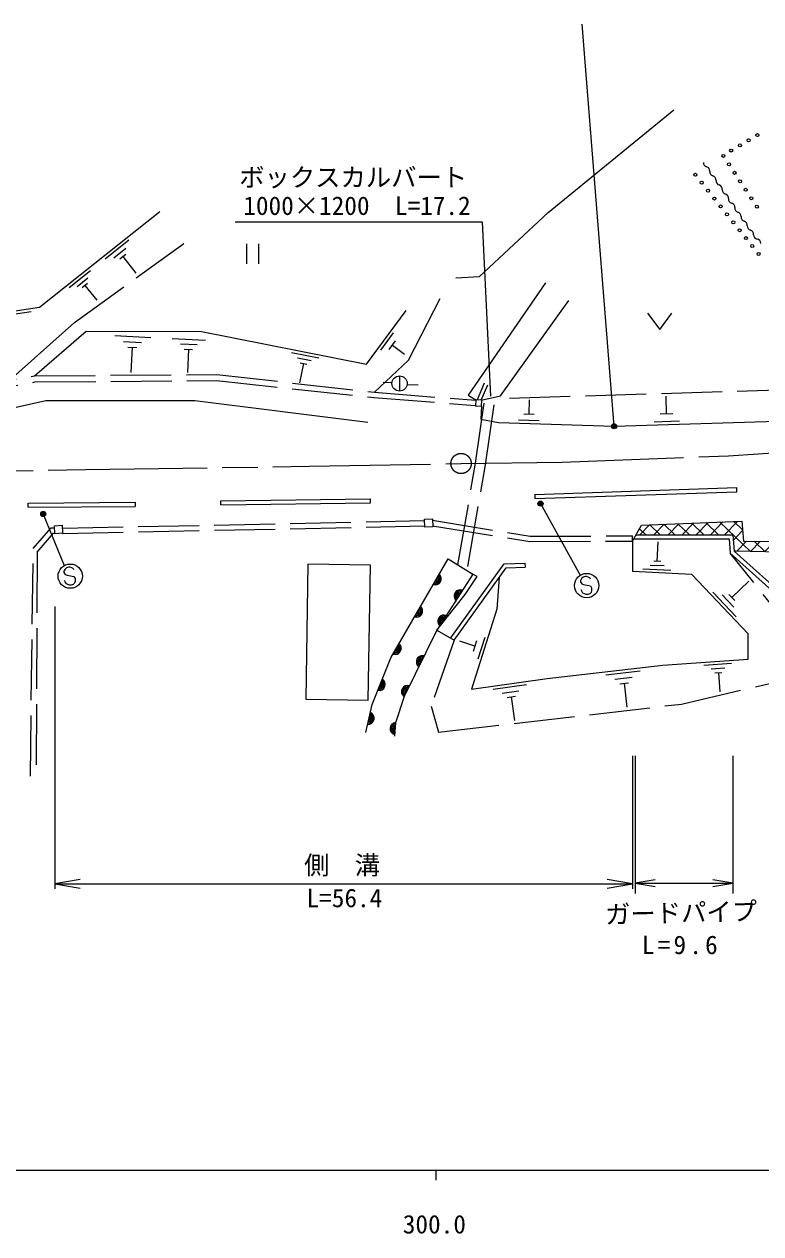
# Model space of a CAD drawing. Units: millimetres, scale not verified. Extents: x 40000 to 680000, y 20000 to 380000.
# Drawn here: x 327343 to 400076, y 198715 to 318099 of the extents above; entities that cross this region are included whole.
import ezdxf
from ezdxf.enums import TextEntityAlignment as Align

# ---------------------------------------------------------------- set-up
doc = ezdxf.new("R2010")
doc.units = ezdxf.units.MM
doc.header["$LTSCALE"] = 1000
doc.header["$PDMODE"] = 32
doc.header["$PDSIZE"] = 500
doc.linetypes.add('CHAIN', pattern=[18.5, 12, -1.5, 3.5, -1.5])
doc.linetypes.add('DASHED', pattern=[7.5, 6, -1.5])
for name, color, linetype, lineweight in [('M-BGD', 7, 'Continuous', 13), ('M-BMK', 2, 'CHAIN', 13), ('M-STR-HTXT', 7, 'Continuous', 13), ('M-TTL-BAND', 7, 'Continuous', 25)]:
    doc.layers.add(name, color=color, linetype=linetype, lineweight=lineweight)
doc.styles.add('ＭＳ ゴシック', font='')
doc.styles.get('ＭＳ ゴシック').set_extended_font_data('MS Gothic')

# ---------------------------------------------------------------- blocks, each defined once
blk = doc.blocks.new('open_arrow')
at = {"color": 0, "linetype": 'Continuous', "lineweight": -2}
blk.add_lwpolyline([(7.5, 1.25), (0, 0), (7.5, -1.25)], dxfattribs=at)

msp = doc.modelspace()

# ---------------------------------------------------------------- hatches: boundary and pattern name
at = {"layer": 'M-BGD'}
h = msp.add_hatch(dxfattribs=at)
h.set_pattern_fill('USER', color=256, style=0, pattern_type=2)
h.set_pattern_definition([(45.95, (394069, 268084), (-718.73, 695.29), []), (135.95, (394069, 268084), (-695.29, -718.73), [])])
h.paths.add_polyline_path([(388294, 268657), (398213, 269042), (398352, 267090), (401490, 267055), (405290, 265940), (397449, 266086), (397325, 267713), (387757, 267701)])

# ---------------------------------------------------------------- linework, layer by layer
at = {"layer": 'M-BGD', "linetype": 'DASHED'}
for p, q in [((332317, 288661), (343111, 296460)), ((313261, 280702), (328356, 283386)), ((328356, 283386), (346379, 283526)), ((346379, 283526), (361918, 281771)), ((313420, 280121), (328411, 282787)), ((328411, 282787), (346341, 282926)), ((346341, 282926), (361913, 281250)), ((361918, 281771), (371928, 280979)), ((372747, 282667), (372058, 281014)), ((372479, 280985), (373116, 282513)), ((375267, 281187), (409867, 282277)), ((361877, 281253), (371887, 280461)), ((371915, 274760), (372855, 281455)), ((372903, 274605), (373845, 281316)), ((370164, 264746), (371915, 274760)), ((371149, 264573), (372903, 274605)), ((331113, 268358), (366872, 269101)), ((367657, 269134), (377296, 267577)), ((328233, 266344), (329998, 268376)), ((328626, 266003), (330243, 267866)), ((329998, 268376), (330329, 268389)), ((330243, 267866), (330350, 267870)), ((331123, 267838), (366888, 268581)), ((367673, 268604), (377255, 267057)), ((377296, 267577), (387403, 267591)), ((327951, 243879), (328233, 266344)), ((377255, 267057), (387403, 267071)), ((328626, 266003), (328527, 243879))]:
    msp.add_line(p, q, dxfattribs=at)
at = {"layer": 'M-BGD'}
for p, q in [((335331, 294937), (337686, 296809)), ((349298, 296433), (349298, 294433)), ((350498, 294433), (350498, 296433)), ((336201, 295052), (337378, 295988)), ((336776, 294933), (337365, 295401)), ((337070, 295167), (338381, 293518)), ((331782, 292116), (333889, 293791)), ((332560, 292219), (333614, 293056)), ((333074, 292112), (333601, 292531)), ((378829, 292568), (371194, 281482)), ((333338, 292321), (334511, 290846)), ((374384, 281430), (381130, 290842)), ((322008, 288836), (328022, 289739)), ((388891, 289567), (390091, 287967)), ((390091, 287967), (391291, 289567)), ((325936, 282956), (332317, 288661)), ((336280, 287363), (339837, 287189)), ((337143, 286785), (338922, 286699)), ((341971, 287085), (345257, 286924)), ((342768, 286552), (344411, 286471)), ((362559, 285939), (363822, 287652)), ((363389, 285988), (364021, 286845)), ((337562, 286230), (338451, 286187)), ((338006, 286208), (337885, 283718)), ((343155, 286039), (343976, 285999)), ((343566, 286019), (343453, 283718)), ((353721, 285707), (356448, 285165)), ((363705, 286417), (364904, 285533)), ((354322, 285163), (355685, 284892)), ((354922, 284618), (354542, 282709)), ((354581, 284686), (355263, 284550)), ((364409, 283388), (364409, 281888)), ((363655, 282718), (362788, 282749)), ((365153, 282553), (366248, 282512)), ((371194, 281482), (371938, 281023)), ((371938, 281023), (371897, 280438)), ((372527, 280982), (371938, 281023)), ((372479, 280985), (374384, 281430)), ((372487, 280397), (372527, 280982)), ((377199, 279590), (377244, 281013)), ((390776, 279624), (390722, 281373)), ((371897, 280438), (372487, 280397)), ((372487, 280397), (372415, 279123)), ((377707, 279574), (376691, 279606)), ((391400, 279643), (390151, 279605)), ((372415, 279123), (374181, 278774)), ((374181, 278774), (385581, 278414)), ((378196, 278948), (376163, 279012)), ((385581, 278414), (412276, 279234)), ((392048, 278913), (389549, 278836)), ((377757, 271694), (397698, 272357)), ((397711, 271957), (397698, 272357)), ((346759, 271051), (361541, 271260)), ((346765, 270651), (346759, 271051)), ((361546, 270860), (361541, 271260)), ((377757, 271694), (377771, 271294)), ((377771, 271294), (397711, 271957)), ((327748, 270841), (338300, 270911)), ((327751, 270441), (327748, 270841)), ((327751, 270441), (338302, 270511)), ((338300, 270911), (338302, 270511)), ((346765, 270651), (361546, 270860)), ((330339, 268603), (331095, 268639)), ((331095, 268639), (331132, 267849)), ((366868, 269245), (367653, 269269)), ((366891, 268452), (366868, 269245)), ((367653, 269269), (367677, 268475)), ((387403, 267071), (388294, 268657)), ((330376, 267814), (330339, 268603)), ((331132, 267849), (330376, 267814)), ((367677, 268475), (366891, 268452)), ((387403, 267071), (387403, 267591)), ((387757, 267701), (397325, 267713)), ((397325, 267713), (397449, 266086)), ((387403, 267071), (387406, 264068)), ((387532, 267301), (396954, 267313)), ((389855, 265072), (389942, 267005)), ((396954, 267313), (397062, 265896)), ((390200, 265056), (389510, 265087)), ((397062, 265896), (409944, 254314)), ((397449, 266086), (410388, 254453)), ((331396, 264310), (331266, 264124)), ((331266, 264124), (331266, 263986)), ((331266, 263986), (331398, 263784)), ((331536, 264442), (331396, 264310)), ((331728, 264510), (331536, 264442)), ((331868, 264510), (331728, 264510)), ((332052, 264448), (331868, 264510)), ((332195, 264378), (332052, 264448)), ((332254, 264251), (332195, 264378)), ((369482, 257541), (374719, 264831)), ((369807, 257308), (374929, 264438)), ((374719, 264831), (376787, 264901)), ((374929, 264438), (376801, 264501)), ((376787, 264901), (376801, 264501)), ((391198, 264181), (388437, 264306)), ((390526, 264626), (389146, 264689)), ((331398, 263066), (331334, 263190)), ((331398, 263784), (331590, 263722)), ((331528, 262869), (331398, 263066)), ((331663, 262799), (331528, 262869)), ((331590, 263722), (332254, 263587)), ((331849, 262734), (331663, 262799)), ((331995, 262734), (331849, 262734)), ((332189, 262796), (331995, 262734)), ((332322, 262931), (332189, 262796)), ((332254, 263587), (332378, 263395)), ((332381, 263120), (332322, 262931)), ((332378, 263395), (332381, 263120)), ((382385, 263383), (382256, 263196)), ((382256, 263196), (382256, 263059)), ((382256, 263059), (382388, 262856)), ((382526, 263515), (382385, 263383)), ((382388, 262856), (382580, 262794)), ((382717, 263582), (382526, 263515)), ((382580, 262794), (383244, 262659)), ((382858, 263582), (382717, 263582)), ((383041, 263520), (382858, 263582)), ((383184, 263450), (383041, 263520)), ((383244, 263323), (383184, 263450)), ((383244, 262659), (383368, 262468)), ((397210, 261515), (398902, 263114)), ((382388, 262138), (382323, 262263)), ((382518, 261941), (382388, 262138)), ((382652, 261871), (382518, 261941)), ((382839, 261807), (382652, 261871)), ((382984, 261807), (382839, 261807)), ((383179, 261869), (382984, 261807)), ((383311, 262004), (383179, 261869)), ((383370, 262192), (383311, 262004)), ((383368, 262468), (383370, 262192)), ((397626, 259622), (395343, 262039)), ((397418, 260568), (396276, 261777)), ((397495, 261213), (396924, 261818)), ((368092, 258287), (369807, 257308)), ((371843, 256716), (370349, 257191)), ((372013, 257250), (371674, 256183)), ((372823, 257580), (372145, 255445)), ((394460, 254823), (397193, 255023)), ((395173, 254463), (396539, 254563)), ((384762, 253879), (388160, 254269)), ((385670, 253467), (387369, 253662)), ((386153, 253006), (387003, 253104)), ((395545, 254078), (396228, 254128)), ((395886, 254103), (396026, 252191)), ((373638, 252468), (376952, 252931)), ((374536, 252087), (376193, 252318)), ((386578, 253055), (386851, 250676)), ((375020, 251648), (375848, 251763)), ((375434, 251706), (375759, 249386))]:
    msp.add_line(p, q, dxfattribs=at)
for points in [[(369956, 293073), (372292, 293212), (379090, 299505), (391483, 309650)], [(306091, 280184), (308277, 284378), (311414, 287551), (328845, 290166), (340733, 299613)], [(361918, 281771), (365276, 284954), (368413, 291020)], [(328356, 283386), (333456, 287801), (344844, 287778), (361153, 284536), (365058, 289835)], [(315947, 277920), (329490, 280953), (344185, 280954), (361284, 278810)], [(388294, 268657), (398213, 269042), (398352, 267090), (401490, 267055), (405290, 265940), (397449, 266086)], [(361085, 248194), (361713, 250966), (363543, 255568), (369190, 265346), (371648, 263830), (368092, 258287), (364850, 251750), (364014, 249136), (363909, 247828)], [(374251, 263495), (374025, 260370), (371515, 252474), (378993, 253520), (390392, 254827), (398835, 255443), (398811, 257930), (393280, 263787), (387406, 264068)], [(368092, 258287), (370870, 261799), (372055, 263589), (371648, 263830)]]:
    msp.add_lwpolyline(points, dxfattribs=at)
at = {"layer": 'M-BGD', "linetype": 'DASHED'}
msp.add_lwpolyline([(369807, 257308), (367526, 250792), (368258, 248212), (392243, 251001), (404758, 253930), (404061, 257137), (397062, 265896)], dxfattribs=at)
at = {"layer": 'M-BGD'}
msp.add_lwpolyline([(355361, 264813), (355152, 251479), (361321, 251382), (361530, 264717)], close=True, dxfattribs=at)
for centre, radius in [((399735, 307149), 150), ((397148, 305630), 150), ((398010, 306136), 150), ((398873, 306643), 150), ((396386, 305100), 150), ((393617, 303238), 150), ((396936, 304265), 150), ((397485, 303430), 150), ((394240, 302456), 150), ((398035, 302594), 150), ((394864, 301674), 150), ((395487, 300893), 150), ((398585, 301759), 150), ((399135, 300924), 150), ((396111, 300111), 150), ((399685, 300089), 150), ((396734, 299329), 150), ((397358, 298547), 150), ((397981, 297765), 150), ((398605, 296984), 150), ((399228, 296202), 150), ((399852, 295420), 150), ((364409, 282638), 750), ((385581, 278414), 250), ((385581, 278414), 200), ((385581, 278414), 150), ((385581, 278414), 100), ((385581, 278414), 50), ((385581, 278414), 20), ((378325, 270779), 250), ((329225, 269757), 250), ((329225, 269757), 200), ((329225, 269757), 150), ((329225, 269757), 100), ((378325, 270779), 200), ((378325, 270779), 150), ((378325, 270779), 100), ((378325, 270779), 50), ((378325, 270779), 20), ((329225, 269757), 50), ((329225, 269757), 20), ((331891, 263622), 1200), ((382881, 262695), 1200)]:
    msp.add_circle(centre, radius, dxfattribs=at)
for centre, radius, start, end in [((394834, 304418), 418, 174.22853, 255.16342), ((394620, 303610), 418, 354.22853, 75.16342), ((395452, 303526), 418, 174.22853, 255.16342), ((395238, 302718), 418, 354.22853, 75.16342), ((396070, 302633), 418, 174.22853, 255.16342), ((395856, 301825), 418, 354.22853, 75.16342), ((396688, 301741), 418, 174.22853, 255.16342), ((396474, 300933), 418, 354.22853, 75.16342), ((397305, 300849), 418, 174.22853, 255.16342), ((397091, 300041), 418, 354.22853, 75.16342), ((397923, 299957), 418, 174.22853, 255.16342), ((397709, 299149), 418, 354.22853, 75.16342), ((398541, 299065), 418, 174.22853, 255.16342), ((398327, 298256), 418, 354.22853, 75.16342), ((399158, 298172), 418, 174.22853, 255.16342), ((398944, 297364), 418, 354.22853, 75.16342), ((399803, 297325), 443, 180.40468, 258.95146), ((399633, 296456), 443, 0.40468, 78.95146), ((367919, 263365), 610, 250.38152, 49.60381), ((367919, 263365), 488, 253.01964, 46.96568), ((367919, 263365), 366, 257.48309, 42.50224), ((367919, 263365), 244, 266.78895, 33.19638), ((367919, 263365), 122, 304.36706, 355.61827), ((370396, 261674), 610, 67.70912, 226.93141), ((370396, 261674), 488, 70.34725, 224.29329), ((370396, 261674), 366, 74.81069, 219.82984), ((370396, 261674), 244, 84.11655, 210.52398), ((370396, 261674), 122, 121.69466, 172.94587), ((366081, 260183), 610, 250.38152, 49.60381), ((366081, 260183), 488, 253.01964, 46.96568), ((366081, 260183), 366, 257.48309, 42.50224), ((366081, 260183), 244, 266.78895, 33.19638), ((366081, 260183), 122, 304.36706, 355.61827), ((368793, 259175), 610, 67.70912, 226.93141), ((368793, 259175), 488, 70.34725, 224.29329), ((368793, 259175), 366, 74.81069, 219.82984), ((368793, 259175), 244, 84.11655, 210.52398), ((368793, 259175), 122, 121.69466, 172.94587), ((363952, 256496), 610, 250.38152, 49.60381), ((363952, 256496), 488, 253.01964, 46.96568), ((363952, 256496), 366, 257.48309, 42.50224), ((363952, 256496), 244, 266.78895, 33.19638), ((363952, 256496), 122, 304.36706, 355.61827), ((366673, 255178), 610, 74.00827, 233.23055), ((366673, 255178), 488, 76.64639, 230.59243), ((366673, 255178), 366, 81.10984, 226.12898), ((366673, 255178), 244, 90.41569, 216.82312), ((366673, 255178), 122, 127.9938, 179.24501), ((362385, 252954), 610, 258.70061, 57.9229), ((362385, 252954), 488, 261.33874, 55.28478), ((362385, 252954), 366, 265.80218, 50.82133), ((362385, 252954), 244, 275.10804, 41.51547), ((362385, 252954), 122, 312.68615, 3.93736), ((365202, 252224), 610, 73.80149, 233.02377), ((365202, 252224), 488, 76.43961, 230.38565), ((365202, 252224), 366, 80.90306, 225.9222), ((365202, 252224), 244, 90.20892, 216.61635), ((365202, 252224), 122, 127.78703, 179.03824), ((361292, 249604), 610, 267.63215, 66.85443), ((361292, 249604), 488, 270.27027, 64.21631), ((361292, 249604), 366, 274.73372, 59.75286), ((361292, 249604), 244, 284.03957, 50.447), ((361292, 249604), 122, 321.61768, 12.86889), ((364075, 248576), 610, 96.58464, 255.80692), ((364075, 248576), 488, 99.22276, 253.1688), ((364075, 248576), 366, 103.68621, 248.70535), ((364075, 248576), 244, 112.99206, 239.39949), ((364075, 248576), 122, 150.57017, 201.82138)]:
    msp.add_arc(centre, radius, start, end, dxfattribs=at)
for p in [(385581, 278414), (378325, 270779), (329225, 269757)]:
    msp.add_point(p, dxfattribs=at)
at = {"layer": 'M-BMK'}
for points in [[(370479, 274741), (380467, 274875), (396886, 275503), (415816, 276810), (430074, 277717), (470286, 280181)], [(270432, 273220), (283638, 273284), (311231, 273729), (333403, 274148), (355471, 274462), (370479, 274741)]]:
    msp.add_lwpolyline(points, dxfattribs=at)
msp.add_circle((370479, 274741), 1000, dxfattribs=at)
at = {"layer": 'M-STR-HTXT'}
for p, q in [((385581, 278414), (382431, 318099)), ((378325, 270779), (382236, 263707)), ((329225, 269757), (331306, 264670)), ((330376, 260637), (330376, 232760)), ((387403, 245888), (387403, 232760)), ((387659, 245888), (387659, 232310)), ((397308, 245888), (397308, 232310)), ((330376, 233260), (387403, 233260)), ((387659, 233310), (397308, 233310))]:
    msp.add_line(p, q, dxfattribs=at)
msp.add_lwpolyline([(348177, 298586), (372577, 298586), (373377, 281386)], dxfattribs=at)
at = {"layer": 'M-TTL-BAND'}
for p, q in [((40000, 205000), (579000, 205000)), ((368000, 205000), (368000, 204000))]:
    msp.add_line(p, q, dxfattribs=at)

# ---------------------------------------------------------------- block references
at = {"layer": 'M-STR-HTXT'}
for p, xscale, yscale in [((330376, 233260), 333, 333), ((387659, 233310), 263, 263)]:
    msp.add_blockref('open_arrow', p, dxfattribs=dict(at, xscale=xscale, yscale=yscale))
at = {"layer": 'M-STR-HTXT', "rotation": 180}
for p, xscale, yscale in [((387403, 233260), 333, 333), ((397308, 233310), 263, 263)]:
    msp.add_blockref('open_arrow', p, dxfattribs=dict(at, xscale=xscale, yscale=yscale))

# ---------------------------------------------------------------- texts
at = {"layer": 'M-STR-HTXT', "style": 'ＭＳ ゴシック'}
for s, rotation, p in [('ボックスカルバート', 0.001, (348577, 302986)), ('1000×1200\u3000L=17.2', 0.001, (348977, 300186)), ('側\u3000溝', 0.001, (354982, 235098)), ('ガードパイプ', 1.325, (384706, 230233))]:
    msp.add_text(s, height=1833, rotation=rotation, dxfattribs=at).set_placement(p, align=Align.MIDDLE_LEFT)
msp.add_text('L=56.4', height=1833, dxfattribs=at).set_placement((358963, 230396), align=Align.BOTTOM_CENTER)
at = {"layer": 'M-STR-HTXT', "insert": (392235, 226289), "char_height": 1833, "attachment_point": 8, "style": 'ＭＳ ゴシック'}
msp.add_mtext('\\T1.25;L=9.6', dxfattribs=at)
at = {"layer": 'M-TTL-BAND', "style": 'ＭＳ ゴシック'}
msp.add_text('300.0', height=1833, dxfattribs=at).set_placement((367844, 198195), align=Align.BOTTOM_CENTER)

doc.saveas('drawing.dxf')
